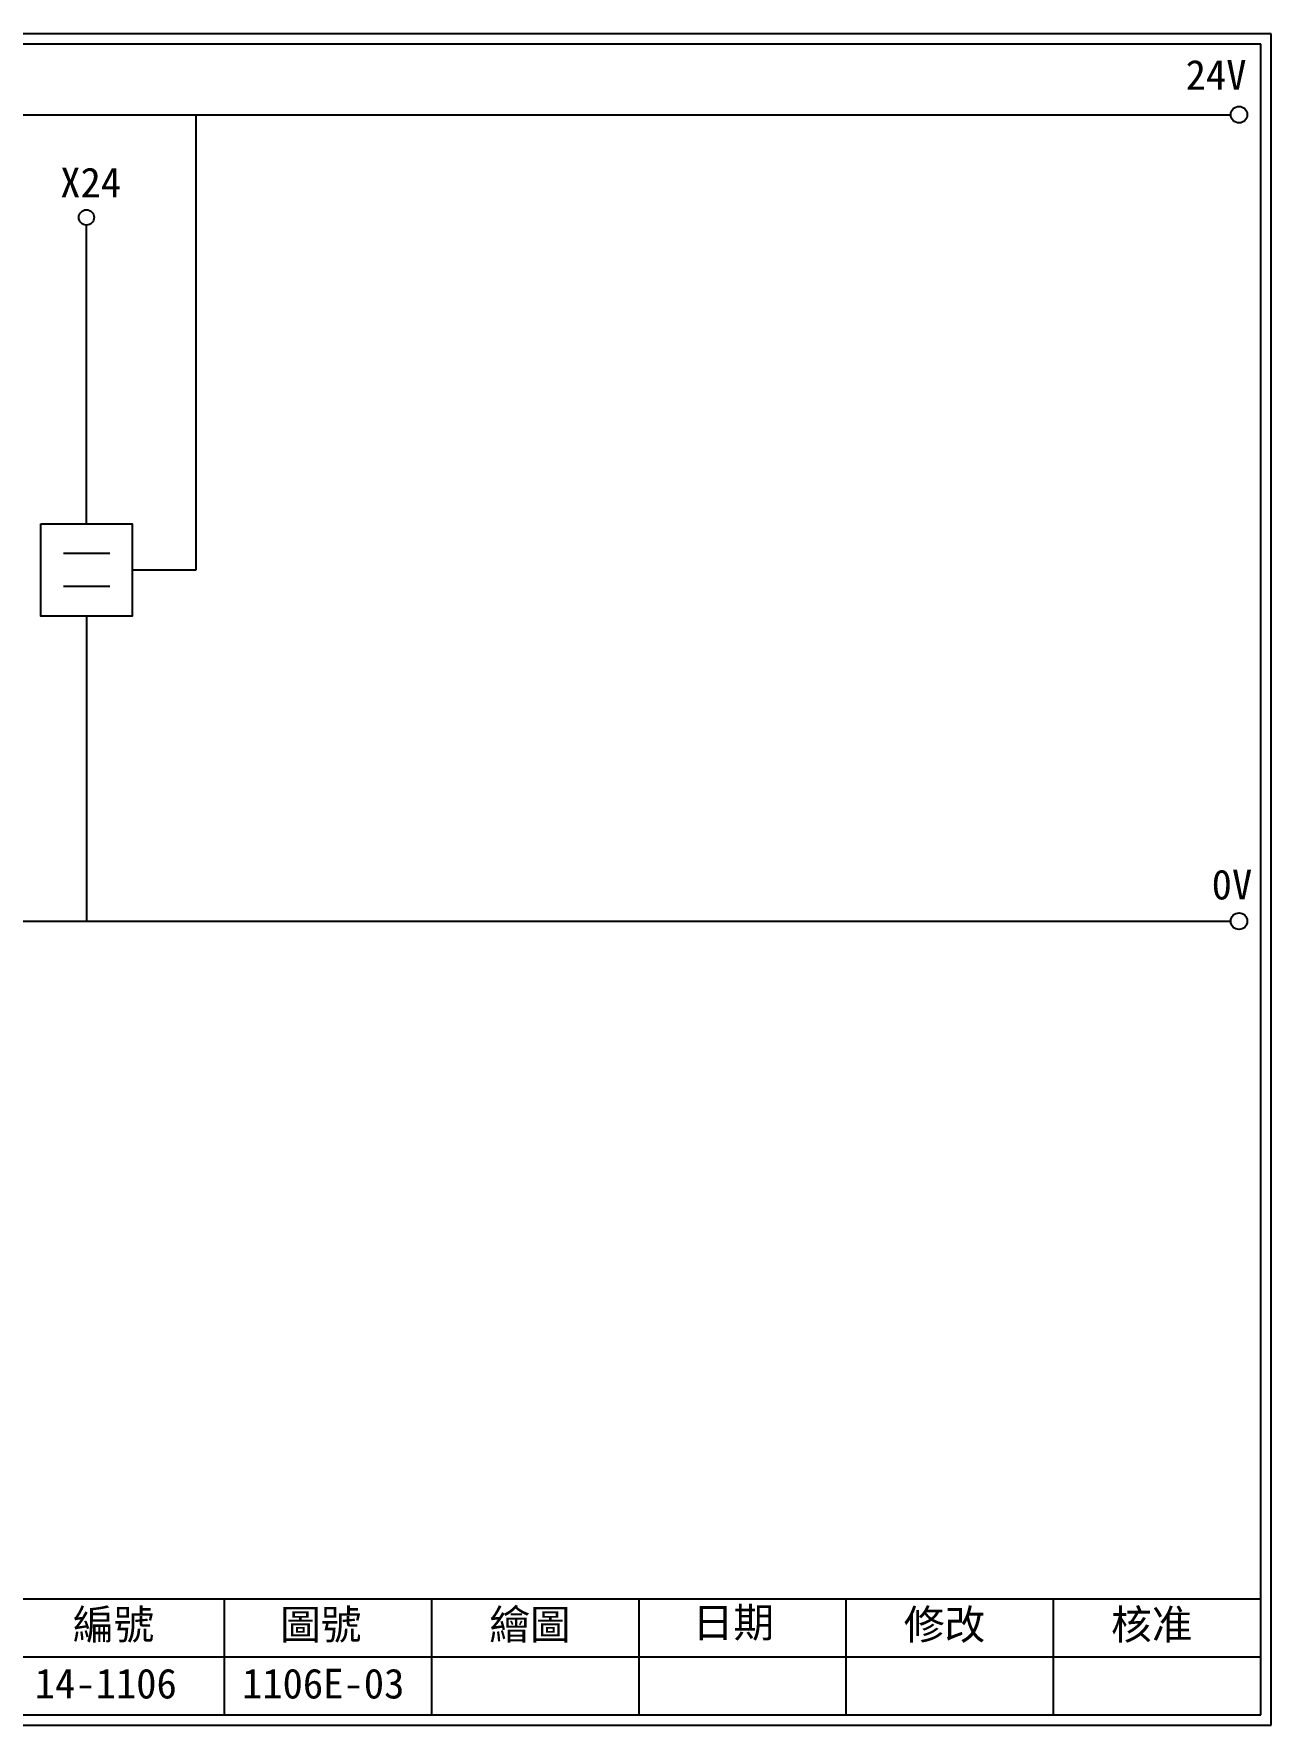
# Model space of a CAD drawing. Extents: x 325 to 612, y 3 to 207.
# Drawn here: x 463.1 to 612.3, y 3 to 207 of the extents above; entities that cross this region are included whole.
import ezdxf

# ---------------------------------------------------------------- set-up
doc = ezdxf.new("R2010")
doc.units = 0
doc.layers.get('0').update_dxf_attribs({"linetype": 'CONTINUOUS'})
doc.layers.add('圖框層', color=7, linetype='CONTINUOUS')
doc.layers.add('標尺寸層', color=3, linetype='CONTINUOUS')
doc.styles.add('STSL', font='kaiu.ttf')

msp = doc.modelspace()

# ---------------------------------------------------------------- linework, layer by layer
for p, q in [((482.65, 142.31), (482.65, 197.22)), ((469.42, 147.89), (469.42, 183.91)), ((474.94, 142.31), (482.65, 142.31)), ((469.42, 136.73), (469.42, 99.96))]:
    msp.add_line(p, q)
msp.add_lwpolyline([(463.91, 147.89), (474.94, 147.89), (474.94, 136.73), (463.91, 136.73)], close=True)
for centre in [(608.44, 197.22), (608.44, 99.96)]:
    msp.add_circle(centre, 1)
at = {"layer": '圖框層', "color": 7}
for p, q in [((612.32, 206.97), (325.32, 206.97)), ((612.32, 3), (612.32, 206.97)), ((611.07, 205.72), (326.57, 205.72)), ((611.07, 4.25), (611.07, 205.72)), ((326.57, 18.25), (611.07, 18.25)), ((486.07, 4.25), (486.07, 18.25)), ((511.07, 4.25), (511.07, 18.25)), ((536.07, 4.25), (536.07, 18.25)), ((561.07, 4.25), (561.07, 18.25)), ((586.07, 4.25), (586.07, 18.25)), ((461.07, 11.25), (611.07, 11.25)), ((326.57, 4.25), (611.07, 4.25)), ((325.32, 3), (612.32, 3))]:
    msp.add_line(p, q, dxfattribs=at)
at = {"layer": '標尺寸層', "color": 7}
for p, q in [((329.84, 197.22), (607.44, 197.22)), ((466.66, 144.34), (472.23, 144.34)), ((466.66, 140.37), (472.23, 140.37)), ((330.05, 99.96), (607.44, 99.96))]:
    msp.add_line(p, q, dxfattribs=at)
msp.add_circle((469.42, 184.83), 0.92, dxfattribs=at)

# ---------------------------------------------------------------- texts
at = {"layer": '圖框層', "color": 4, "style": 'STSL'}
for s, p in [('24V', (602, 200.22)), ('X24', (466.26, 187.24)), ('0V', (605.14, 102.58)), ('編號', (467.78, 13.34)), ('圖號', (492.78, 13.34)), ('繪圖', (518.01, 13.34)), ('日期', (542.54, 13.59)), ('修改', (568.01, 13.34)), ('核准', (593.01, 13.34)), ('14-1106', (463.18, 6.22)), ('1106E-03', (488.18, 6.22))]:
    msp.add_text(s, height=3.6, dxfattribs=at).set_placement(p)

doc.saveas('drawing.dxf')
